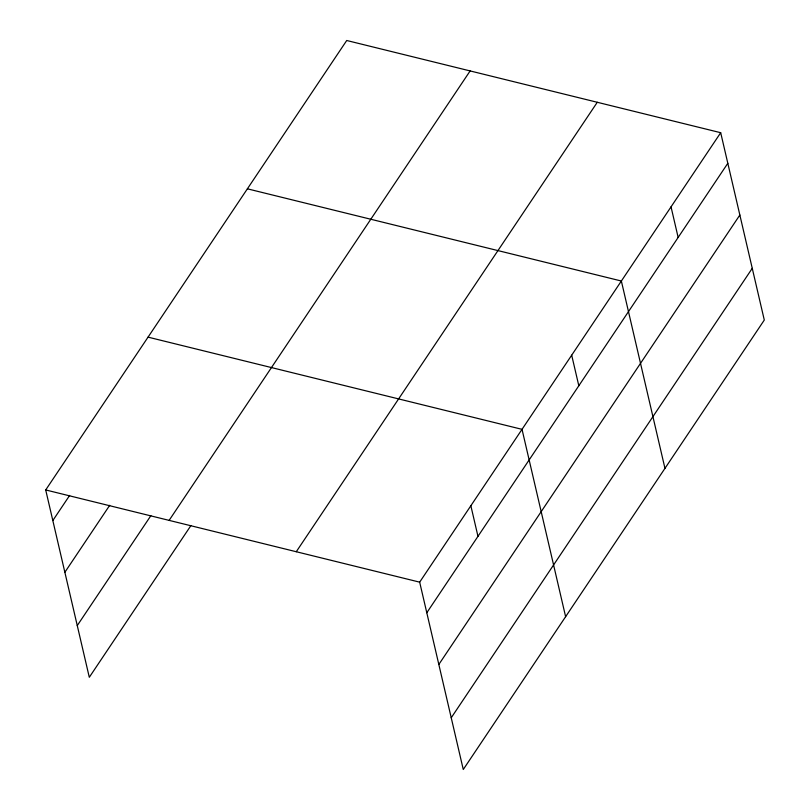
<?xml version="1.0" encoding="UTF-8"?>
<svg xmlns="http://www.w3.org/2000/svg" width="810" height="810" viewBox="0 0 810 810"><rect width="100%" height="100%" fill="white"/><g stroke="black" fill="none" stroke-linecap="round" stroke-linejoin="round"><path stroke-width="1.21" d="M190.947 525.528L89.302 677.292L45.704 489.949L346.731 40.5L720.697 132.708L764.296 320.051L463.269 769.5L419.671 582.157L720.697 132.708M52.822 520.547L69.65 495.426M64.861 572.275L109.725 505.288M77.264 625.573L150.873 515.666M169.118 520.385L470.134 70.926M296.268 551.731L597.284 102.273M426.799 612.745L727.815 163.296M438.828 664.473L739.854 215.025M451.231 717.771L752.257 268.323M247.394 188.821L621.361 281.019L664.959 468.362M148.058 337.142L522.025 429.341L565.623 616.683M45.704 489.949L419.671 582.157M671.034 206.864L678.152 237.452M571.688 355.185L578.816 385.773M470.853 505.754L477.971 536.341"/></g></svg>
